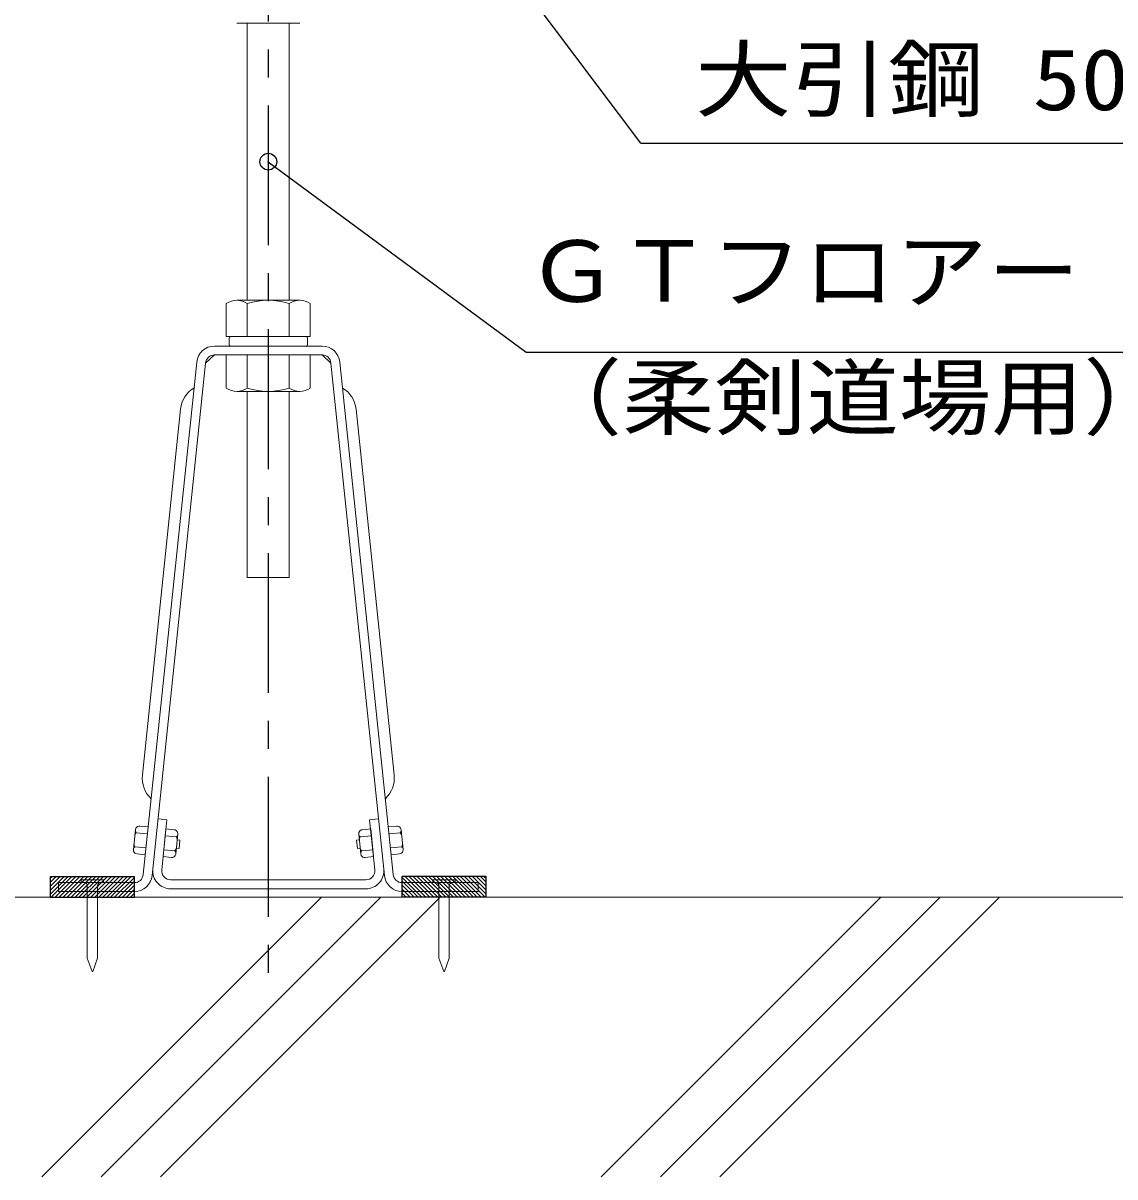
# Model space of a CAD drawing. Units: millimetres, scale not verified. Extents: x -2066 to 2059, y -1474 to 1400.
# Drawn here: x -583.3 to -192.9, y -237.8 to 174.6 of the extents above; entities that cross this region are included whole.
import ezdxf
from ezdxf.enums import TextEntityAlignment as Align

# ---------------------------------------------------------------- set-up
doc = ezdxf.new("R2010")
doc.units = ezdxf.units.MM
doc.header["$LTSCALE"] = 10
doc.header["$PDMODE"] = 32
doc.header["$PDSIZE"] = 6
doc.linetypes.add('CHAIN1', pattern=[8, 5, -1, 1, -1])
for name, color, linetype in [('0-0_中心線', 4, 'CHAIN1'), ('0-2_太線１', 3, 'Continuous'), ('0-6_文字', 7, 'Continuous')]:
    doc.layers.add(name, color=color, linetype=linetype)
doc.layers.add('0-1_中線', color=7, linetype='Continuous', lineweight=18)
doc.styles.add('ＭＳ ゴシック', font='')
doc.styles.get('ＭＳ ゴシック').set_extended_font_data('MS Gothic')

msp = doc.modelspace()

# ---------------------------------------------------------------- linework, layer by layer
at = {"layer": '0-0_中心線'}
msp.add_line((-495.63, 385.17), (-495.63, -167.76), dxfattribs=at)
at = {"layer": '0-1_中線'}
for p, q in [((-506.89, 174.61), (-484.38, 174.61)), ((-503.13, 174.61), (-503.13, 75.54)), ((-488.13, 174.61), (-488.13, 75.54)), ((-510.64, 74.38), (-510.64, 62.54)), ((-484.38, 75.54), (-506.89, 75.54)), ((-503.14, 74.38), (-503.14, 62.54)), ((-488.13, 74.38), (-488.13, 62.54)), ((-480.62, 74.38), (-480.62, 62.54)), ((-480.62, 62.54), (-510.64, 62.54)), ((-509.63, 59.67), (-509.63, 62.04)), ((-482.13, 62.54), (-509.13, 62.54)), ((-481.63, 62.04), (-481.63, 59.67)), ((-514.87, 59.17), (-495.63, 59.17)), ((-482.13, 59.17), (-509.13, 59.17)), ((-476.4, 59.17), (-495.63, 59.17)), ((-514.87, 55.97), (-518.05, 53.1)), ((-495.63, 55.97), (-514.87, 55.97)), ((-480.62, 55.97), (-510.64, 55.97)), ((-510.64, 44.13), (-510.64, 55.97)), ((-503.14, 44.13), (-503.14, 55.97)), ((-495.63, 55.97), (-476.4, 55.97)), ((-488.13, 44.13), (-488.13, 55.97)), ((-480.62, 44.13), (-480.62, 55.97)), ((-476.4, 55.97), (-473.22, 53.1)), ((-521.23, 53.44), (-540.33, -129.76)), ((-537.15, -130.09), (-518.05, 53.1)), ((-454.12, -130.09), (-473.22, 53.1)), ((-470.04, 53.44), (-450.93, -129.76)), ((-484.38, 42.97), (-506.89, 42.97)), ((-503.13, 42.97), (-503.13, -23.52)), ((-527.01, 36.63), (-540.63, -94.06)), ((-464.26, 36.63), (-450.63, -94.06)), ((-535.04, -109.83), (-531.86, -110.16)), ((-533.73, -128.1), (-531.86, -110.16)), ((-456.23, -109.83), (-459.41, -110.16)), ((-457.54, -128.1), (-459.41, -110.16)), ((-543.86, -120.75), (-543.13, -113.76)), ((-542.83, -114.81), (-543.31, -115.47)), ((-542.83, -114.81), (-538.82, -115.23)), ((-541.5, -112.44), (-538.56, -112.74)), ((-539.6, -122.68), (-538.56, -112.74)), ((-533.27, -123.34), (-532.24, -113.4)), ((-529.3, -113.7), (-532.24, -113.4)), ((-528.7, -122.32), (-527.98, -115.33)), ((-462.57, -122.32), (-463.29, -115.33)), ((-461.97, -113.7), (-459.02, -113.4)), ((-458, -123.34), (-459.02, -113.4)), ((-449.76, -112.44), (-452.71, -112.74)), ((-451.67, -122.68), (-452.71, -112.74)), ((-448.44, -114.81), (-452.45, -115.23)), ((-448.44, -114.81), (-447.96, -115.47)), ((-447.41, -120.75), (-448.14, -113.76)), ((-543.35, -119.78), (-543.68, -119.03)), ((-528.49, -116.3), (-532.5, -115.88)), ((-528.49, -116.3), (-528.16, -117.04)), ((-527.2, -117.43), (-528.19, -117.33)), ((-527.51, -120.42), (-527.2, -117.43)), ((-464.07, -117.43), (-463.08, -117.33)), ((-463.76, -120.42), (-464.07, -117.43)), ((-462.78, -116.3), (-463.11, -117.04)), ((-462.78, -116.3), (-458.77, -115.88)), ((-447.92, -119.78), (-447.59, -119.03)), ((-543.35, -119.78), (-539.34, -120.2)), ((-542.54, -122.37), (-539.6, -122.68)), ((-530.32, -123.64), (-533.27, -123.34)), ((-529, -121.27), (-533.01, -120.85)), ((-529, -121.27), (-528.52, -120.6)), ((-527.51, -120.42), (-528.49, -120.32)), ((-463.76, -120.42), (-462.77, -120.32)), ((-462.27, -121.27), (-462.74, -120.6)), ((-462.27, -121.27), (-458.25, -120.85)), ((-460.94, -123.64), (-458, -123.34)), ((-447.92, -119.78), (-451.93, -120.2)), ((-448.73, -122.37), (-451.67, -122.68)), ((-562.52, -131.63), (-562.52, -132.63)), ((-530.54, -131.63), (-495.63, -131.63)), ((-460.72, -131.63), (-495.63, -131.63)), ((-436.75, -131.63), (-436.75, -132.63)), ((-570.63, -132.63), (-570.63, -135.83)), ((-543.52, -132.63), (-570.63, -132.63)), ((-570.63, -135.83), (-543.52, -135.83)), ((-560.37, -133.63), (-560.37, -159.63)), ((-556.67, -133.63), (-556.67, -159.63)), ((-530.54, -134.83), (-495.63, -134.83)), ((-460.72, -134.83), (-495.63, -134.83)), ((-447.75, -132.63), (-420.63, -132.63)), ((-420.63, -135.83), (-447.75, -135.83)), ((-434.6, -133.63), (-434.6, -159.63)), ((-430.9, -133.63), (-430.9, -159.63)), ((-420.63, -132.63), (-420.63, -135.83)), ((-695.63, -137.82), (782.28, -137.82)), ((-476.55, -137.82), (-576.55, -237.82)), ((-455.33, -137.82), (-555.33, -237.82)), ((-434.12, -137.82), (-534.12, -237.82)), ((-276.55, -137.82), (-376.55, -237.82)), ((-255.33, -137.82), (-355.33, -237.82)), ((-234.12, -137.82), (-334.12, -237.82)), ((-558.61, -164.37), (-560.37, -159.63)), ((-558.42, -164.37), (-556.67, -159.63)), ((-432.84, -164.37), (-434.6, -159.63)), ((-432.66, -164.37), (-430.9, -159.63))]:
    msp.add_line(p, q, dxfattribs=at)
for points in [[(-488.13, 42.97), (-488.13, -23.52), (-503.13, -23.52)], [(-562.52, -131.63), (-554.52, -131.63), (-554.52, -132.63), (-558.52, -132.63), (-562.52, -132.63)], [(-436.75, -131.63), (-428.75, -131.63), (-428.75, -132.63), (-432.75, -132.63), (-436.75, -132.63)]]:
    msp.add_lwpolyline(points, dxfattribs=at)
for centre, radius, start, end in [((-506.89, 68.89), 6.64, 55.6157, 124.3842), ((-495.63, 50.7), 24.84, 72.412, 107.588), ((-484.38, 68.89), 6.64, 55.6157, 124.3842), ((-509.13, 62.04), 0.5, 90, 180), ((-482.13, 62.04), 0.5, 0, 90), ((-514.87, 52.77), 6.4, 90, 174.047), ((-509.13, 59.67), 0.5, 180, 270), ((-482.13, 59.67), 0.5, 270, 0), ((-476.4, 52.77), 6.4, 5.953, 90), ((-514.87, 52.77), 3.2, 90, 174.047), ((-476.4, 52.77), 3.2, 5.953, 90), ((-517.06, 35.59), 10, 120.9169, 174.047), ((-506.89, 49.62), 6.64, 235.6157, 304.3843), ((-495.63, 67.81), 24.84, 252.412, 287.5879), ((-484.38, 49.62), 6.64, 235.6157, 304.3843), ((-474.21, 35.59), 10, 5.953, 59.0831), ((-530.71, -95.29), 10, 174.047, 227.1771), ((-460.56, -95.29), 10, 312.8229, 5.953), ((-541.66, -113.91), 1.48, 84.0473, 217.4798), ((-529.45, -115.17), 1.48, 310.6777, 84.1102), ((-461.82, -115.17), 1.48, 95.8898, 229.3223), ((-449.61, -113.91), 1.48, 322.5202, 95.9527), ((-542.39, -120.9), 1.48, 130.6148, 264.0473), ((-530.17, -122.17), 1.48, 264.1102, 37.5428), ((-461.09, -122.17), 1.48, 142.4572, 275.8898), ((-448.88, -120.9), 1.48, 275.9527, 49.3852), ((-530.54, -128.43), 6.4, 174.047, 270), ((-460.72, -128.43), 6.4, 270, 5.953), ((-543.52, -129.43), 3.2, 270, 354.047), ((-543.52, -129.43), 6.4, 270, 354.047), ((-530.54, -128.43), 3.2, 174.047, 270), ((-460.72, -128.43), 3.2, 270, 5.953), ((-447.75, -129.43), 6.4, 185.953, 270), ((-447.75, -129.43), 3.2, 185.953, 270), ((-561.37, -133.63), 1, 0, 90), ((-555.67, -133.63), 1, 90, 180), ((-435.6, -133.63), 1, 0, 90), ((-429.9, -133.63), 1, 90, 180), ((-558.52, -164.34), 0.1, 200.3045, 339.6955), ((-432.75, -164.34), 0.1, 200.3045, 339.6955)]:
    msp.add_arc(centre, radius, start, end, dxfattribs=at)
at = {"layer": '0-2_太線１'}
for p, q in [((-573.52, -130.42), (-543.52, -130.42)), ((-573.52, -137.82), (-573.52, -130.42)), ((-572.89, -130.42), (-573.52, -131.05)), ((-567.23, -130.42), (-573.52, -136.71)), ((-571.48, -130.42), (-573.52, -132.46)), ((-570.06, -130.42), (-573.52, -133.88)), ((-568.65, -130.42), (-573.52, -135.29)), ((-565.82, -130.42), (-573.22, -137.82)), ((-564.41, -130.42), (-571.81, -137.82)), ((-562.99, -130.42), (-570.39, -137.82)), ((-561.58, -130.42), (-568.98, -137.82)), ((-560.16, -130.42), (-567.56, -137.82)), ((-558.75, -130.42), (-566.15, -137.82)), ((-557.34, -130.42), (-564.74, -137.82)), ((-555.92, -130.42), (-563.32, -137.82)), ((-554.51, -130.42), (-561.91, -137.82)), ((-553.09, -130.42), (-560.49, -137.82)), ((-551.68, -130.42), (-559.08, -137.82)), ((-550.26, -130.42), (-557.66, -137.82)), ((-548.85, -130.42), (-556.25, -137.82)), ((-547.44, -130.42), (-554.84, -137.82)), ((-546.02, -130.42), (-553.42, -137.82)), ((-544.61, -130.42), (-552.01, -137.82)), ((-543.52, -130.75), (-550.59, -137.82)), ((-543.52, -137.82), (-543.52, -130.42)), ((-417.75, -130.42), (-447.75, -130.42)), ((-447.75, -137.82), (-447.75, -130.42)), ((-447.75, -130.75), (-440.67, -137.82)), ((-446.66, -130.42), (-439.26, -137.82)), ((-445.25, -130.42), (-437.85, -137.82)), ((-443.83, -130.42), (-436.43, -137.82)), ((-442.42, -130.42), (-435.02, -137.82)), ((-441, -130.42), (-433.6, -137.82)), ((-439.59, -130.42), (-432.19, -137.82)), ((-438.18, -130.42), (-430.78, -137.82)), ((-436.76, -130.42), (-429.36, -137.82)), ((-435.35, -130.42), (-427.95, -137.82)), ((-433.93, -130.42), (-426.53, -137.82)), ((-432.52, -130.42), (-425.12, -137.82)), ((-431.1, -130.42), (-423.7, -137.82)), ((-429.69, -130.42), (-422.29, -137.82)), ((-428.28, -130.42), (-420.88, -137.82)), ((-426.86, -130.42), (-419.46, -137.82)), ((-425.45, -130.42), (-418.05, -137.82)), ((-424.03, -130.42), (-417.75, -136.71)), ((-422.62, -130.42), (-417.75, -135.29)), ((-421.2, -130.42), (-417.75, -133.88)), ((-419.79, -130.42), (-417.75, -132.46)), ((-418.38, -130.42), (-417.75, -131.05)), ((-417.75, -137.82), (-417.75, -130.42)), ((-543.52, -132.16), (-549.18, -137.82)), ((-543.52, -133.58), (-547.76, -137.82)), ((-543.52, -134.99), (-546.35, -137.82)), ((-447.75, -132.16), (-442.09, -137.82)), ((-447.75, -133.58), (-443.5, -137.82)), ((-447.75, -134.99), (-444.92, -137.82)), ((-573.52, -137.82), (-543.52, -137.82)), ((-543.52, -136.4), (-544.94, -137.82)), ((-543.52, -137.82), (-543.52, -137.82)), ((-447.75, -136.4), (-446.33, -137.82)), ((-417.75, -137.82), (-447.75, -137.82)), ((-447.75, -137.82), (-447.75, -137.82))]:
    msp.add_line(p, q, dxfattribs=at)
at = {"layer": '0-6_文字'}
for p, q in [((-362.42, 131.73), (-467.7, 271.62)), ((-362.42, 131.73), (5.56, 131.73)), ((-495.63, 125.06), (-403.44, 56.97)), ((-403.44, 56.97), (119.61, 56.97))]:
    msp.add_line(p, q, dxfattribs=at)
msp.add_point((-495.63, 125.06), dxfattribs=at)

# ---------------------------------------------------------------- texts
at = {"layer": '0-6_文字', "style": 'ＭＳ ゴシック'}
for s, width, p in [('大引鋼 50×60×ｔ1.6', 1.15, (-343.02, 136.89)), ('ＧＴフロアー スタンダードタイプ', 1.1, (-403.44, 68.39)), ('（柔剣道場用）', 1.1, (-402.13, 23.15))]:
    msp.add_text(s, height=21.99, dxfattribs=dict(at, width=width)).set_placement(p, align=Align.BOTTOM_LEFT)

doc.saveas('drawing.dxf')
